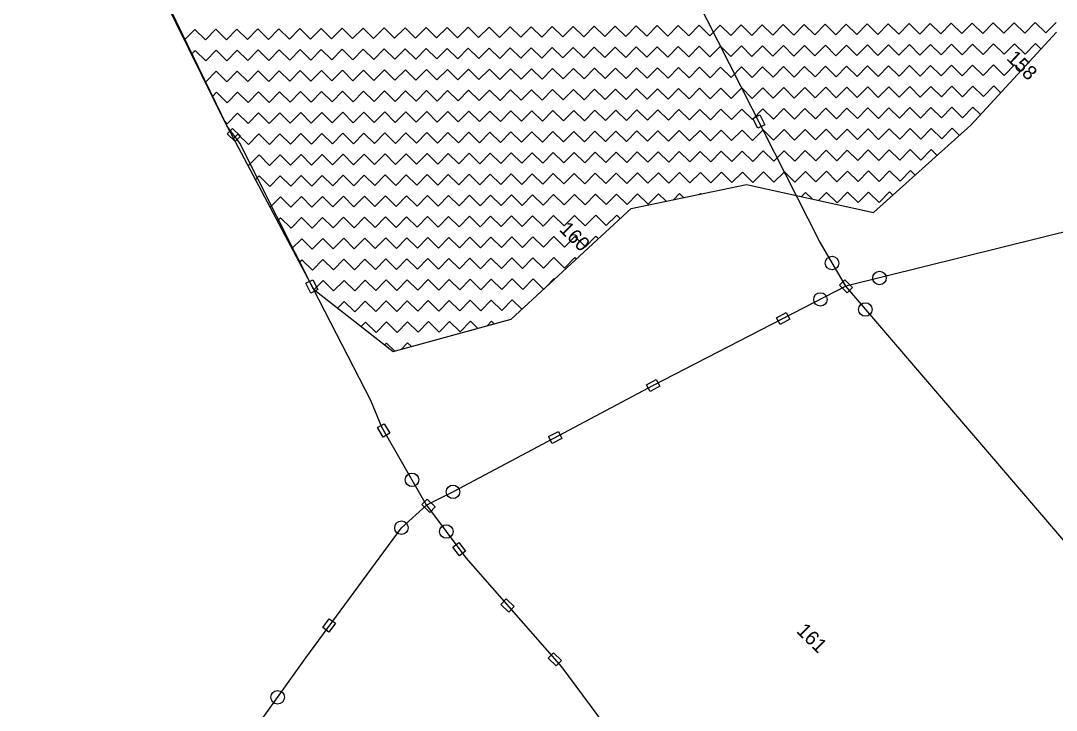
# Model space of a CAD drawing. Header units: metres. Extents: x 342804 to 346854, y 1762918 to 1765966.
# Drawn here: x 343156 to 343808, y 1763719 to 1764153 of the extents above; entities that cross this region are included whole.
import ezdxf

# ---------------------------------------------------------------- set-up
doc = ezdxf.new("R2010")
doc.units = ezdxf.units.M
doc.header["$MEASUREMENT"] = 0
for name, color, linetype in [('POLY_HATCH', 12, 'Continuous'), ('POLY_PARCEL', 6, 'Continuous'), ('TEXT_PARCEL', 7, 'Continuous'), ('V_BOUND_LINE', 7, 'Continuous')]:
    doc.layers.add(name, color=color, linetype=linetype)
doc.styles.add('TEXT_MAP', font='')
doc.styles.get('TEXT_MAP').set_extended_font_data('Kruti Dev 050')

msp = doc.modelspace()

# ---------------------------------------------------------------- linework, layer by layer
for points in [[(343621.15, 1764093.64), (343624.33, 1764087.47), (343620.06, 1764085.27), (343616.88, 1764091.45)], [(343289.15, 1764085.13), (343294.1, 1764080.26), (343290.73, 1764076.84), (343285.78, 1764081.71)], [(343339.62, 1763989.81), (343342.78, 1763983.63), (343338.51, 1763981.44), (343335.34, 1763987.62)], [(343674.69, 1763989.87), (343679.64, 1763985), (343676.27, 1763981.58), (343671.32, 1763986.45)], [(343631.68, 1763965.77), (343637.75, 1763969.15), (343640.09, 1763964.95), (343634.02, 1763961.57)], [(343549.78, 1763923.7), (343555.88, 1763927.01), (343558.18, 1763922.79), (343552.08, 1763919.48)], [(343384.66, 1763899.14), (343388.12, 1763893.12), (343383.95, 1763890.73), (343380.49, 1763896.75)], [(343488.18, 1763891.04), (343494.36, 1763894.21), (343496.55, 1763889.94), (343490.37, 1763886.77)], [(343411.83, 1763851.65), (343416.78, 1763846.78), (343413.42, 1763843.35), (343408.47, 1763848.22)], [(343431.61, 1763824.34), (343435.93, 1763818.91), (343432.18, 1763815.92), (343427.85, 1763821.35)], [(343461.57, 1763788.85), (343466.52, 1763783.98), (343463.15, 1763780.55), (343458.2, 1763785.42)], [(343353.91, 1763773.51), (343349.8, 1763767.91), (343345.93, 1763770.75), (343350.04, 1763776.35)], [(343491.3, 1763754.95), (343496.25, 1763750.08), (343492.88, 1763746.65), (343487.93, 1763751.52)]]:
    msp.add_lwpolyline(points, close=True)
for centre in [(343666.68, 1764000.35), (343696.56, 1763990.95), (343659.38, 1763977.44), (343687.71, 1763971.09), (343402.17, 1763863.84), (343428, 1763856.27), (343395.51, 1763833.66), (343423.81, 1763831.26), (343317.54, 1763726.89)]:
    msp.add_circle(centre, 4.25)
at = {"layer": 'POLY_HATCH'}
for p, q in [((343155.76, 1764354.56), (343285.51, 1764086.8)), ((343754.13, 1764087.17), (343808.11, 1764145.71)), ((343285.51, 1764086.8), (343340.16, 1763983.91)), ((343692.85, 1764032.21), (343754.13, 1764087.17)), ((343540.24, 1764034.7), (343612.77, 1764049.78)), ((343612.77, 1764049.78), (343692.85, 1764032.21)), ((343464.56, 1763965.1), (343540.24, 1764034.7)), ((343340.16, 1763983.91), (343390.26, 1763944.56)), ((343390.26, 1763944.56), (343464.56, 1763965.1))]:
    msp.add_line(p, q, dxfattribs=at)
at = {"layer": 'POLY_HATCH', "linetype": 'Continuous'}
for p, q in [((343669.06, 1764144.17), (343675.62, 1764150.84)), ((343675.62, 1764150.84), (343682.29, 1764144.28)), ((343682.29, 1764144.28), (343688.85, 1764150.94)), ((343688.85, 1764150.94), (343695.52, 1764144.38)), ((343695.52, 1764144.38), (343702.08, 1764151.05)), ((343702.08, 1764151.05), (343708.75, 1764144.49)), ((343708.75, 1764144.49), (343715.31, 1764151.16)), ((343715.31, 1764151.16), (343721.98, 1764144.6)), ((343721.98, 1764144.6), (343728.54, 1764151.27)), ((343728.54, 1764151.27), (343735.21, 1764144.71)), ((343735.21, 1764144.71), (343741.77, 1764151.38)), ((343741.77, 1764151.38), (343748.44, 1764144.82)), ((343748.44, 1764144.82), (343755, 1764151.49)), ((343755, 1764151.49), (343761.67, 1764144.93)), ((343761.67, 1764144.93), (343768.23, 1764151.6)), ((343768.23, 1764151.6), (343774.9, 1764145.04)), ((343774.9, 1764145.04), (343781.46, 1764151.7)), ((343781.46, 1764151.7), (343788.13, 1764145.14)), ((343788.13, 1764145.14), (343794.69, 1764151.81)), ((343794.69, 1764151.81), (343801.36, 1764145.25)), ((343801.36, 1764145.25), (343807.92, 1764151.92)), ((343259.21, 1764141.09), (343265.49, 1764147.47)), ((343265.49, 1764147.47), (343272.16, 1764140.91)), ((343272.16, 1764140.91), (343278.72, 1764147.58)), ((343278.72, 1764147.58), (343285.39, 1764141.02)), ((343285.39, 1764141.02), (343291.95, 1764147.69)), ((343291.95, 1764147.69), (343298.62, 1764141.13)), ((343298.62, 1764141.13), (343305.18, 1764147.8)), ((343305.18, 1764147.8), (343311.85, 1764141.24)), ((343311.85, 1764141.24), (343318.41, 1764147.91)), ((343318.41, 1764147.91), (343325.08, 1764141.34)), ((343325.08, 1764141.34), (343331.64, 1764148.01)), ((343331.64, 1764148.01), (343338.31, 1764141.45)), ((343338.31, 1764141.45), (343344.87, 1764148.12)), ((343344.87, 1764148.12), (343351.54, 1764141.56)), ((343351.54, 1764141.56), (343358.1, 1764148.23)), ((343358.1, 1764148.23), (343364.77, 1764141.67)), ((343364.77, 1764141.67), (343371.33, 1764148.34)), ((343371.33, 1764148.34), (343378, 1764141.78)), ((343378, 1764141.78), (343384.56, 1764148.45)), ((343384.56, 1764148.45), (343391.23, 1764141.89)), ((343391.23, 1764141.89), (343397.79, 1764148.56)), ((343397.79, 1764148.56), (343404.46, 1764142)), ((343404.46, 1764142), (343411.02, 1764148.67)), ((343411.02, 1764148.67), (343417.69, 1764142.1)), ((343417.69, 1764142.1), (343424.25, 1764148.77)), ((343424.25, 1764148.77), (343430.92, 1764142.21)), ((343430.92, 1764142.21), (343437.48, 1764148.88)), ((343437.48, 1764148.88), (343444.15, 1764142.32)), ((343444.15, 1764142.32), (343450.71, 1764148.99)), ((343450.71, 1764148.99), (343457.38, 1764142.43)), ((343457.38, 1764142.43), (343463.94, 1764149.1)), ((343463.94, 1764149.1), (343470.61, 1764142.54)), ((343470.61, 1764142.54), (343477.17, 1764149.21)), ((343477.17, 1764149.21), (343483.84, 1764142.65)), ((343483.84, 1764142.65), (343490.4, 1764149.32)), ((343490.4, 1764149.32), (343497.07, 1764142.76)), ((343497.07, 1764142.76), (343503.63, 1764149.43)), ((343503.63, 1764149.43), (343510.3, 1764142.86)), ((343510.3, 1764142.86), (343516.86, 1764149.53)), ((343516.86, 1764149.53), (343523.53, 1764142.97)), ((343523.53, 1764142.97), (343530.09, 1764149.64)), ((343530.09, 1764149.64), (343536.76, 1764143.08)), ((343536.76, 1764143.08), (343543.32, 1764149.75)), ((343543.32, 1764149.75), (343549.99, 1764143.19)), ((343549.99, 1764143.19), (343556.55, 1764149.86)), ((343556.55, 1764149.86), (343563.22, 1764143.3)), ((343563.22, 1764143.3), (343569.78, 1764149.97)), ((343569.78, 1764149.97), (343576.45, 1764143.41)), ((343576.45, 1764143.41), (343583.01, 1764150.08)), ((343583.01, 1764150.08), (343589.68, 1764143.52)), ((343589.68, 1764143.52), (343596.24, 1764150.18)), ((343596.24, 1764150.18), (343602.91, 1764143.62)), ((343602.91, 1764143.62), (343609.47, 1764150.29)), ((343609.47, 1764150.29), (343616.14, 1764143.73)), ((343616.14, 1764143.73), (343622.7, 1764150.4)), ((343622.7, 1764150.4), (343629.37, 1764143.84)), ((343629.37, 1764143.84), (343635.93, 1764150.51)), ((343635.93, 1764150.51), (343642.6, 1764143.95)), ((343642.6, 1764143.95), (343649.16, 1764150.62)), ((343649.16, 1764150.62), (343655.83, 1764144.06)), ((343655.83, 1764144.06), (343662.39, 1764150.73)), ((343662.39, 1764150.73), (343669.06, 1764144.17)), ((343695.63, 1764131.15), (343702.19, 1764137.82)), ((343702.19, 1764137.82), (343708.86, 1764131.26)), ((343708.86, 1764131.26), (343715.42, 1764137.93)), ((343715.42, 1764137.93), (343722.09, 1764131.37)), ((343722.09, 1764131.37), (343728.65, 1764138.04)), ((343728.65, 1764138.04), (343735.32, 1764131.48)), ((343735.32, 1764131.48), (343741.88, 1764138.15)), ((343741.88, 1764138.15), (343748.55, 1764131.59)), ((343748.55, 1764131.59), (343755.11, 1764138.26)), ((343755.11, 1764138.26), (343761.78, 1764131.7)), ((343761.78, 1764131.7), (343768.34, 1764138.37)), ((343768.34, 1764138.37), (343775.01, 1764131.81)), ((343775.01, 1764131.81), (343781.57, 1764138.47)), ((343781.57, 1764138.47), (343788.24, 1764131.91)), ((343788.24, 1764131.91), (343794.8, 1764138.58)), ((343794.8, 1764138.58), (343798.33, 1764135.11)), ((343263.54, 1764132.15), (343265.6, 1764134.24)), ((343265.6, 1764134.24), (343272.26, 1764127.68)), ((343272.26, 1764127.68), (343278.83, 1764134.35)), ((343278.83, 1764134.35), (343285.49, 1764127.79)), ((343285.49, 1764127.79), (343292.06, 1764134.46)), ((343292.06, 1764134.46), (343298.72, 1764127.9)), ((343298.72, 1764127.9), (343305.29, 1764134.57)), ((343305.29, 1764134.57), (343311.95, 1764128.01)), ((343311.95, 1764128.01), (343318.52, 1764134.68)), ((343318.52, 1764134.68), (343325.19, 1764128.11)), ((343325.19, 1764128.11), (343331.75, 1764134.78)), ((343331.75, 1764134.78), (343338.42, 1764128.22)), ((343338.42, 1764128.22), (343344.98, 1764134.89)), ((343344.98, 1764134.89), (343351.65, 1764128.33)), ((343351.65, 1764128.33), (343358.21, 1764135)), ((343358.21, 1764135), (343364.88, 1764128.44)), ((343364.88, 1764128.44), (343371.44, 1764135.11)), ((343371.44, 1764135.11), (343378.11, 1764128.55)), ((343378.11, 1764128.55), (343384.67, 1764135.22)), ((343384.67, 1764135.22), (343391.34, 1764128.66)), ((343391.34, 1764128.66), (343397.9, 1764135.33)), ((343397.9, 1764135.33), (343404.57, 1764128.77)), ((343404.57, 1764128.77), (343411.13, 1764135.44)), ((343411.13, 1764135.44), (343417.8, 1764128.87)), ((343417.8, 1764128.87), (343424.36, 1764135.54)), ((343424.36, 1764135.54), (343431.03, 1764128.98)), ((343431.03, 1764128.98), (343437.59, 1764135.65)), ((343437.59, 1764135.65), (343444.26, 1764129.09)), ((343444.26, 1764129.09), (343450.82, 1764135.76)), ((343450.82, 1764135.76), (343457.49, 1764129.2)), ((343457.49, 1764129.2), (343464.05, 1764135.87)), ((343464.05, 1764135.87), (343470.72, 1764129.31)), ((343470.72, 1764129.31), (343477.28, 1764135.98)), ((343477.28, 1764135.98), (343483.95, 1764129.42)), ((343483.95, 1764129.42), (343490.51, 1764136.09)), ((343490.51, 1764136.09), (343497.18, 1764129.53)), ((343497.18, 1764129.53), (343503.74, 1764136.2)), ((343503.74, 1764136.2), (343510.41, 1764129.63)), ((343510.41, 1764129.63), (343516.97, 1764136.3)), ((343516.97, 1764136.3), (343523.64, 1764129.74)), ((343523.64, 1764129.74), (343530.2, 1764136.41)), ((343530.2, 1764136.41), (343536.87, 1764129.85)), ((343536.87, 1764129.85), (343543.43, 1764136.52)), ((343543.43, 1764136.52), (343550.1, 1764129.96)), ((343550.1, 1764129.96), (343556.66, 1764136.63)), ((343556.66, 1764136.63), (343563.33, 1764130.07)), ((343563.33, 1764130.07), (343569.89, 1764136.74)), ((343569.89, 1764136.74), (343576.56, 1764130.18)), ((343576.56, 1764130.18), (343583.12, 1764136.85)), ((343583.12, 1764136.85), (343589.79, 1764130.29)), ((343589.79, 1764130.29), (343596.35, 1764136.95)), ((343596.35, 1764136.95), (343603.02, 1764130.39)), ((343603.02, 1764130.39), (343609.58, 1764137.06)), ((343609.58, 1764137.06), (343616.25, 1764130.5)), ((343616.25, 1764130.5), (343622.81, 1764137.17)), ((343622.81, 1764137.17), (343629.48, 1764130.61)), ((343629.48, 1764130.61), (343636.04, 1764137.28)), ((343636.04, 1764137.28), (343642.71, 1764130.72)), ((343642.71, 1764130.72), (343649.27, 1764137.39)), ((343649.27, 1764137.39), (343655.94, 1764130.83)), ((343655.94, 1764130.83), (343662.5, 1764137.5)), ((343662.5, 1764137.5), (343669.17, 1764130.94)), ((343669.17, 1764130.94), (343675.73, 1764137.61)), ((343675.73, 1764137.61), (343682.4, 1764131.05)), ((343682.4, 1764131.05), (343688.96, 1764137.71)), ((343688.96, 1764137.71), (343695.63, 1764131.15)), ((343708.97, 1764118.03), (343715.53, 1764124.7)), ((343715.53, 1764124.7), (343722.2, 1764118.14)), ((343722.2, 1764118.14), (343728.76, 1764124.81)), ((343728.76, 1764124.81), (343735.43, 1764118.25)), ((343735.43, 1764118.25), (343741.99, 1764124.92)), ((343741.99, 1764124.92), (343748.66, 1764118.36)), ((343748.66, 1764118.36), (343755.22, 1764125.03)), ((343755.22, 1764125.03), (343761.89, 1764118.47)), ((343761.89, 1764118.47), (343768.45, 1764125.14)), ((343768.45, 1764125.14), (343775.12, 1764118.57)), ((343775.12, 1764118.57), (343781.68, 1764125.24)), ((343781.68, 1764125.24), (343785.64, 1764121.34)), ((343272.37, 1764114.45), (343278.93, 1764121.12)), ((343278.93, 1764121.12), (343285.6, 1764114.56)), ((343285.6, 1764114.56), (343292.16, 1764121.23)), ((343292.16, 1764121.23), (343298.83, 1764114.67)), ((343298.83, 1764114.67), (343305.39, 1764121.34)), ((343305.39, 1764121.34), (343312.06, 1764114.78)), ((343312.06, 1764114.78), (343318.62, 1764121.45)), ((343318.62, 1764121.45), (343325.29, 1764114.88)), ((343325.29, 1764114.88), (343331.85, 1764121.55)), ((343331.85, 1764121.55), (343338.52, 1764114.99)), ((343338.52, 1764114.99), (343345.08, 1764121.66)), ((343345.08, 1764121.66), (343351.75, 1764115.1)), ((343351.75, 1764115.1), (343358.31, 1764121.77)), ((343358.31, 1764121.77), (343364.98, 1764115.21)), ((343364.98, 1764115.21), (343371.54, 1764121.88)), ((343371.54, 1764121.88), (343378.21, 1764115.32)), ((343378.21, 1764115.32), (343384.77, 1764121.99)), ((343384.77, 1764121.99), (343391.44, 1764115.43)), ((343391.44, 1764115.43), (343398, 1764122.1)), ((343398, 1764122.1), (343404.67, 1764115.54)), ((343404.67, 1764115.54), (343411.23, 1764122.21)), ((343411.23, 1764122.21), (343417.9, 1764115.64)), ((343417.9, 1764115.64), (343424.46, 1764122.31)), ((343424.46, 1764122.31), (343431.13, 1764115.75)), ((343431.13, 1764115.75), (343437.69, 1764122.42)), ((343437.69, 1764122.42), (343444.36, 1764115.86)), ((343444.36, 1764115.86), (343450.92, 1764122.53)), ((343450.92, 1764122.53), (343457.59, 1764115.97)), ((343457.59, 1764115.97), (343464.16, 1764122.64)), ((343464.16, 1764122.64), (343470.82, 1764116.08)), ((343470.82, 1764116.08), (343477.39, 1764122.75)), ((343477.39, 1764122.75), (343484.05, 1764116.19)), ((343484.05, 1764116.19), (343490.62, 1764122.86)), ((343490.62, 1764122.86), (343497.28, 1764116.3)), ((343497.28, 1764116.3), (343503.85, 1764122.97)), ((343503.85, 1764122.97), (343510.51, 1764116.4)), ((343510.51, 1764116.4), (343517.08, 1764123.07)), ((343517.08, 1764123.07), (343523.74, 1764116.51)), ((343523.74, 1764116.51), (343530.31, 1764123.18)), ((343530.31, 1764123.18), (343536.97, 1764116.62)), ((343536.97, 1764116.62), (343543.54, 1764123.29)), ((343543.54, 1764123.29), (343550.2, 1764116.73)), ((343550.2, 1764116.73), (343556.77, 1764123.4)), ((343556.77, 1764123.4), (343563.43, 1764116.84)), ((343563.43, 1764116.84), (343570, 1764123.51)), ((343570, 1764123.51), (343576.66, 1764116.95)), ((343576.66, 1764116.95), (343583.23, 1764123.62)), ((343583.23, 1764123.62), (343589.89, 1764117.06)), ((343589.89, 1764117.06), (343596.46, 1764123.72)), ((343596.46, 1764123.72), (343603.13, 1764117.16)), ((343603.13, 1764117.16), (343609.69, 1764123.83)), ((343609.69, 1764123.83), (343616.36, 1764117.27)), ((343616.36, 1764117.27), (343622.92, 1764123.94)), ((343622.92, 1764123.94), (343629.59, 1764117.38)), ((343629.59, 1764117.38), (343636.15, 1764124.05)), ((343636.15, 1764124.05), (343642.82, 1764117.49)), ((343642.82, 1764117.49), (343649.38, 1764124.16)), ((343649.38, 1764124.16), (343656.05, 1764117.6)), ((343656.05, 1764117.6), (343662.61, 1764124.27)), ((343662.61, 1764124.27), (343669.28, 1764117.71)), ((343669.28, 1764117.71), (343675.84, 1764124.38)), ((343675.84, 1764124.38), (343682.51, 1764117.82)), ((343682.51, 1764117.82), (343689.07, 1764124.48)), ((343689.07, 1764124.48), (343695.74, 1764117.92)), ((343695.74, 1764117.92), (343702.3, 1764124.59)), ((343702.3, 1764124.59), (343708.97, 1764118.03)), ((343271.87, 1764114.94), (343272.37, 1764114.45)), ((343735.53, 1764105.02), (343742.1, 1764111.69)), ((343742.1, 1764111.69), (343748.76, 1764105.13)), ((343748.76, 1764105.13), (343755.33, 1764111.8)), ((343755.33, 1764111.8), (343761.99, 1764105.24)), ((343761.99, 1764105.24), (343768.56, 1764111.91)), ((343768.56, 1764111.91), (343772.95, 1764107.58)), ((343276.53, 1764105.34), (343279.04, 1764107.89)), ((343279.04, 1764107.89), (343285.71, 1764101.33)), ((343285.71, 1764101.33), (343292.27, 1764108)), ((343292.27, 1764108), (343298.94, 1764101.44)), ((343298.94, 1764101.44), (343305.5, 1764108.11)), ((343305.5, 1764108.11), (343312.17, 1764101.55)), ((343312.17, 1764101.55), (343318.73, 1764108.22)), ((343318.73, 1764108.22), (343325.4, 1764101.65)), ((343325.4, 1764101.65), (343331.96, 1764108.32)), ((343331.96, 1764108.32), (343338.63, 1764101.76)), ((343338.63, 1764101.76), (343345.19, 1764108.43)), ((343345.19, 1764108.43), (343351.86, 1764101.87)), ((343351.86, 1764101.87), (343358.42, 1764108.54)), ((343358.42, 1764108.54), (343365.09, 1764101.98)), ((343365.09, 1764101.98), (343371.65, 1764108.65)), ((343371.65, 1764108.65), (343378.32, 1764102.09)), ((343378.32, 1764102.09), (343384.88, 1764108.76)), ((343384.88, 1764108.76), (343391.55, 1764102.2)), ((343391.55, 1764102.2), (343398.11, 1764108.87)), ((343398.11, 1764108.87), (343404.78, 1764102.31)), ((343404.78, 1764102.31), (343411.34, 1764108.98)), ((343411.34, 1764108.98), (343418.01, 1764102.41)), ((343418.01, 1764102.41), (343424.57, 1764109.08)), ((343424.57, 1764109.08), (343431.24, 1764102.52)), ((343431.24, 1764102.52), (343437.8, 1764109.19)), ((343437.8, 1764109.19), (343444.47, 1764102.63)), ((343444.47, 1764102.63), (343451.03, 1764109.3)), ((343451.03, 1764109.3), (343457.7, 1764102.74)), ((343457.7, 1764102.74), (343464.26, 1764109.41)), ((343464.26, 1764109.41), (343470.93, 1764102.85)), ((343470.93, 1764102.85), (343477.49, 1764109.52)), ((343477.49, 1764109.52), (343484.16, 1764102.96)), ((343484.16, 1764102.96), (343490.72, 1764109.63)), ((343490.72, 1764109.63), (343497.39, 1764103.07)), ((343497.39, 1764103.07), (343503.95, 1764109.73)), ((343503.95, 1764109.73), (343510.62, 1764103.17)), ((343510.62, 1764103.17), (343517.18, 1764109.84)), ((343517.18, 1764109.84), (343523.85, 1764103.28)), ((343523.85, 1764103.28), (343530.41, 1764109.95)), ((343530.41, 1764109.95), (343537.08, 1764103.39)), ((343537.08, 1764103.39), (343543.64, 1764110.06)), ((343543.64, 1764110.06), (343550.31, 1764103.5)), ((343550.31, 1764103.5), (343556.87, 1764110.17)), ((343556.87, 1764110.17), (343563.54, 1764103.61)), ((343563.54, 1764103.61), (343570.1, 1764110.28)), ((343570.1, 1764110.28), (343576.77, 1764103.72)), ((343576.77, 1764103.72), (343583.33, 1764110.39)), ((343583.33, 1764110.39), (343590, 1764103.83)), ((343590, 1764103.83), (343596.56, 1764110.49)), ((343596.56, 1764110.49), (343603.23, 1764103.93)), ((343603.23, 1764103.93), (343609.79, 1764110.6)), ((343609.79, 1764110.6), (343616.46, 1764104.04)), ((343616.46, 1764104.04), (343623.02, 1764110.71)), ((343623.02, 1764110.71), (343629.69, 1764104.15)), ((343629.69, 1764104.15), (343636.25, 1764110.82)), ((343636.25, 1764110.82), (343642.92, 1764104.26)), ((343642.92, 1764104.26), (343649.48, 1764110.93)), ((343649.48, 1764110.93), (343656.15, 1764104.37)), ((343656.15, 1764104.37), (343662.71, 1764111.04)), ((343662.71, 1764111.04), (343669.38, 1764104.48)), ((343669.38, 1764104.48), (343675.94, 1764111.15)), ((343675.94, 1764111.15), (343682.61, 1764104.59)), ((343682.61, 1764104.59), (343689.17, 1764111.25)), ((343689.17, 1764111.25), (343695.84, 1764104.69)), ((343695.84, 1764104.69), (343702.4, 1764111.36)), ((343702.4, 1764111.36), (343709.07, 1764104.8)), ((343709.07, 1764104.8), (343715.63, 1764111.47)), ((343715.63, 1764111.47), (343722.3, 1764104.91)), ((343722.3, 1764104.91), (343728.86, 1764111.58)), ((343728.86, 1764111.58), (343735.53, 1764105.02)), ((343285.82, 1764088.1), (343292.38, 1764094.77)), ((343292.38, 1764094.77), (343299.05, 1764088.21)), ((343299.05, 1764088.21), (343305.61, 1764094.88)), ((343305.61, 1764094.88), (343312.28, 1764088.32)), ((343312.28, 1764088.32), (343318.84, 1764094.99)), ((343318.84, 1764094.99), (343325.51, 1764088.42)), ((343325.51, 1764088.42), (343332.07, 1764095.09)), ((343332.07, 1764095.09), (343338.74, 1764088.53)), ((343338.74, 1764088.53), (343345.3, 1764095.2)), ((343345.3, 1764095.2), (343351.97, 1764088.64)), ((343351.97, 1764088.64), (343358.53, 1764095.31)), ((343358.53, 1764095.31), (343365.2, 1764088.75)), ((343365.2, 1764088.75), (343371.76, 1764095.42)), ((343371.76, 1764095.42), (343378.43, 1764088.86)), ((343378.43, 1764088.86), (343384.99, 1764095.53)), ((343384.99, 1764095.53), (343391.66, 1764088.97)), ((343391.66, 1764088.97), (343398.22, 1764095.64)), ((343398.22, 1764095.64), (343404.89, 1764089.08)), ((343404.89, 1764089.08), (343411.45, 1764095.75)), ((343411.45, 1764095.75), (343418.12, 1764089.18)), ((343418.12, 1764089.18), (343424.68, 1764095.85)), ((343424.68, 1764095.85), (343431.35, 1764089.29)), ((343431.35, 1764089.29), (343437.91, 1764095.96)), ((343437.91, 1764095.96), (343444.58, 1764089.4)), ((343444.58, 1764089.4), (343451.14, 1764096.07)), ((343451.14, 1764096.07), (343457.81, 1764089.51)), ((343457.81, 1764089.51), (343464.37, 1764096.18)), ((343464.37, 1764096.18), (343471.04, 1764089.62)), ((343471.04, 1764089.62), (343477.6, 1764096.29)), ((343477.6, 1764096.29), (343484.27, 1764089.73)), ((343484.27, 1764089.73), (343490.83, 1764096.4)), ((343490.83, 1764096.4), (343497.5, 1764089.84)), ((343497.5, 1764089.84), (343504.06, 1764096.5)), ((343504.06, 1764096.5), (343510.73, 1764089.94)), ((343510.73, 1764089.94), (343517.29, 1764096.61)), ((343517.29, 1764096.61), (343523.96, 1764090.05)), ((343523.96, 1764090.05), (343530.52, 1764096.72)), ((343530.52, 1764096.72), (343537.19, 1764090.16)), ((343537.19, 1764090.16), (343543.75, 1764096.83)), ((343543.75, 1764096.83), (343550.42, 1764090.27)), ((343550.42, 1764090.27), (343556.98, 1764096.94)), ((343556.98, 1764096.94), (343563.65, 1764090.38)), ((343563.65, 1764090.38), (343570.21, 1764097.05)), ((343570.21, 1764097.05), (343576.88, 1764090.49)), ((343576.88, 1764090.49), (343583.44, 1764097.16)), ((343583.44, 1764097.16), (343590.11, 1764090.6)), ((343590.11, 1764090.6), (343596.67, 1764097.26)), ((343596.67, 1764097.26), (343603.34, 1764090.7)), ((343603.34, 1764090.7), (343609.9, 1764097.37)), ((343609.9, 1764097.37), (343616.57, 1764090.81)), ((343616.57, 1764090.81), (343623.13, 1764097.48)), ((343623.13, 1764097.48), (343629.8, 1764090.92)), ((343629.8, 1764090.92), (343636.36, 1764097.59)), ((343636.36, 1764097.59), (343643.03, 1764091.03)), ((343643.03, 1764091.03), (343649.59, 1764097.7)), ((343649.59, 1764097.7), (343656.26, 1764091.14)), ((343656.26, 1764091.14), (343662.82, 1764097.81)), ((343662.82, 1764097.81), (343669.49, 1764091.25)), ((343669.49, 1764091.25), (343676.05, 1764097.92)), ((343676.05, 1764097.92), (343682.72, 1764091.36)), ((343682.72, 1764091.36), (343689.28, 1764098.02)), ((343689.28, 1764098.02), (343695.95, 1764091.46)), ((343695.95, 1764091.46), (343702.51, 1764098.13)), ((343702.51, 1764098.13), (343709.18, 1764091.57)), ((343709.18, 1764091.57), (343715.74, 1764098.24)), ((343715.74, 1764098.24), (343722.41, 1764091.68)), ((343722.41, 1764091.68), (343728.97, 1764098.35)), ((343728.97, 1764098.35), (343735.64, 1764091.79)), ((343735.64, 1764091.79), (343742.2, 1764098.46)), ((343742.2, 1764098.46), (343748.87, 1764091.9)), ((343748.87, 1764091.9), (343755.43, 1764098.57)), ((343755.43, 1764098.57), (343760.26, 1764093.82)), ((343284.03, 1764089.86), (343285.82, 1764088.1)), ((343289.77, 1764078.78), (343292.49, 1764081.54)), ((343292.49, 1764081.54), (343299.16, 1764074.98)), ((343299.16, 1764074.98), (343305.72, 1764081.65)), ((343305.72, 1764081.65), (343312.39, 1764075.09)), ((343312.39, 1764075.09), (343318.95, 1764081.76)), ((343318.95, 1764081.76), (343325.62, 1764075.19)), ((343325.62, 1764075.19), (343332.18, 1764081.86)), ((343332.18, 1764081.86), (343338.85, 1764075.3)), ((343338.85, 1764075.3), (343345.41, 1764081.97)), ((343345.41, 1764081.97), (343352.08, 1764075.41)), ((343352.08, 1764075.41), (343358.64, 1764082.08)), ((343358.64, 1764082.08), (343365.31, 1764075.52)), ((343365.31, 1764075.52), (343371.87, 1764082.19)), ((343371.87, 1764082.19), (343378.54, 1764075.63)), ((343378.54, 1764075.63), (343385.1, 1764082.3)), ((343385.1, 1764082.3), (343391.77, 1764075.74)), ((343391.77, 1764075.74), (343398.33, 1764082.41)), ((343398.33, 1764082.41), (343405, 1764075.85)), ((343405, 1764075.85), (343411.56, 1764082.52)), ((343411.56, 1764082.52), (343418.23, 1764075.95)), ((343418.23, 1764075.95), (343424.79, 1764082.62)), ((343424.79, 1764082.62), (343431.46, 1764076.06)), ((343431.46, 1764076.06), (343438.02, 1764082.73)), ((343438.02, 1764082.73), (343444.69, 1764076.17)), ((343444.69, 1764076.17), (343451.25, 1764082.84)), ((343451.25, 1764082.84), (343457.92, 1764076.28)), ((343457.92, 1764076.28), (343464.48, 1764082.95)), ((343464.48, 1764082.95), (343471.15, 1764076.39)), ((343471.15, 1764076.39), (343477.71, 1764083.06)), ((343477.71, 1764083.06), (343484.38, 1764076.5)), ((343484.38, 1764076.5), (343490.94, 1764083.17)), ((343490.94, 1764083.17), (343497.61, 1764076.61)), ((343497.61, 1764076.61), (343504.17, 1764083.27)), ((343504.17, 1764083.27), (343510.84, 1764076.71)), ((343510.84, 1764076.71), (343517.4, 1764083.38)), ((343517.4, 1764083.38), (343524.07, 1764076.82)), ((343524.07, 1764076.82), (343530.63, 1764083.49)), ((343530.63, 1764083.49), (343537.3, 1764076.93)), ((343537.3, 1764076.93), (343543.86, 1764083.6)), ((343543.86, 1764083.6), (343550.53, 1764077.04)), ((343550.53, 1764077.04), (343557.09, 1764083.71)), ((343557.09, 1764083.71), (343563.76, 1764077.15)), ((343563.76, 1764077.15), (343570.32, 1764083.82)), ((343570.32, 1764083.82), (343576.99, 1764077.26)), ((343576.99, 1764077.26), (343583.55, 1764083.93)), ((343583.55, 1764083.93), (343590.22, 1764077.37)), ((343590.22, 1764077.37), (343596.78, 1764084.03)), ((343596.78, 1764084.03), (343603.45, 1764077.47)), ((343603.45, 1764077.47), (343610.01, 1764084.14)), ((343610.01, 1764084.14), (343616.68, 1764077.58)), ((343616.68, 1764077.58), (343623.24, 1764084.25)), ((343623.24, 1764084.25), (343629.91, 1764077.69)), ((343629.91, 1764077.69), (343636.47, 1764084.36)), ((343636.47, 1764084.36), (343643.14, 1764077.8)), ((343643.14, 1764077.8), (343649.7, 1764084.47)), ((343649.7, 1764084.47), (343656.37, 1764077.91)), ((343656.37, 1764077.91), (343662.93, 1764084.58)), ((343662.93, 1764084.58), (343669.6, 1764078.02)), ((343669.6, 1764078.02), (343676.16, 1764084.69)), ((343676.16, 1764084.69), (343682.83, 1764078.13)), ((343682.83, 1764078.13), (343689.39, 1764084.79)), ((343689.39, 1764084.79), (343696.06, 1764078.23)), ((343696.06, 1764078.23), (343702.62, 1764084.9)), ((343702.62, 1764084.9), (343709.29, 1764078.34)), ((343709.29, 1764078.34), (343715.85, 1764085.01)), ((343715.85, 1764085.01), (343722.52, 1764078.45)), ((343722.52, 1764078.45), (343729.08, 1764085.12)), ((343729.08, 1764085.12), (343735.75, 1764078.56)), ((343735.75, 1764078.56), (343742.31, 1764085.23)), ((343742.31, 1764085.23), (343746.91, 1764080.7)), ((343299.27, 1764061.75), (343305.83, 1764068.42)), ((343305.83, 1764068.42), (343312.5, 1764061.86)), ((343312.5, 1764061.86), (343319.06, 1764068.53)), ((343319.06, 1764068.53), (343325.73, 1764061.96)), ((343325.73, 1764061.96), (343332.29, 1764068.63)), ((343332.29, 1764068.63), (343338.96, 1764062.07)), ((343338.96, 1764062.07), (343345.52, 1764068.74)), ((343345.52, 1764068.74), (343352.19, 1764062.18)), ((343352.19, 1764062.18), (343358.75, 1764068.85)), ((343358.75, 1764068.85), (343365.42, 1764062.29)), ((343365.42, 1764062.29), (343371.98, 1764068.96)), ((343371.98, 1764068.96), (343378.65, 1764062.4)), ((343378.65, 1764062.4), (343385.21, 1764069.07)), ((343385.21, 1764069.07), (343391.88, 1764062.51)), ((343391.88, 1764062.51), (343398.44, 1764069.18)), ((343398.44, 1764069.18), (343405.11, 1764062.62)), ((343405.11, 1764062.62), (343411.67, 1764069.28)), ((343411.67, 1764069.28), (343418.34, 1764062.72)), ((343418.34, 1764062.72), (343424.9, 1764069.39)), ((343424.9, 1764069.39), (343431.57, 1764062.83)), ((343431.57, 1764062.83), (343438.13, 1764069.5)), ((343438.13, 1764069.5), (343444.8, 1764062.94)), ((343444.8, 1764062.94), (343451.36, 1764069.61)), ((343451.36, 1764069.61), (343458.03, 1764063.05)), ((343458.03, 1764063.05), (343464.59, 1764069.72)), ((343464.59, 1764069.72), (343471.26, 1764063.16)), ((343471.26, 1764063.16), (343477.82, 1764069.83)), ((343477.82, 1764069.83), (343484.49, 1764063.27)), ((343484.49, 1764063.27), (343491.05, 1764069.94)), ((343491.05, 1764069.94), (343497.72, 1764063.38)), ((343497.72, 1764063.38), (343504.28, 1764070.04)), ((343504.28, 1764070.04), (343510.95, 1764063.48)), ((343510.95, 1764063.48), (343517.51, 1764070.15)), ((343517.51, 1764070.15), (343524.18, 1764063.59)), ((343524.18, 1764063.59), (343530.74, 1764070.26)), ((343530.74, 1764070.26), (343537.41, 1764063.7)), ((343537.41, 1764063.7), (343543.97, 1764070.37)), ((343543.97, 1764070.37), (343550.64, 1764063.81)), ((343550.64, 1764063.81), (343557.2, 1764070.48)), ((343557.2, 1764070.48), (343563.87, 1764063.92)), ((343563.87, 1764063.92), (343570.43, 1764070.59)), ((343570.43, 1764070.59), (343577.1, 1764064.03)), ((343577.1, 1764064.03), (343583.66, 1764070.7)), ((343583.66, 1764070.7), (343590.33, 1764064.14)), ((343590.33, 1764064.14), (343596.89, 1764070.8)), ((343596.89, 1764070.8), (343603.56, 1764064.24)), ((343603.56, 1764064.24), (343610.12, 1764070.91)), ((343610.12, 1764070.91), (343616.79, 1764064.35)), ((343616.79, 1764064.35), (343623.35, 1764071.02)), ((343623.35, 1764071.02), (343630.02, 1764064.46)), ((343630.02, 1764064.46), (343636.58, 1764071.13)), ((343636.58, 1764071.13), (343643.25, 1764064.57)), ((343643.25, 1764064.57), (343649.81, 1764071.24)), ((343649.81, 1764071.24), (343656.48, 1764064.68)), ((343656.48, 1764064.68), (343663.04, 1764071.35)), ((343663.04, 1764071.35), (343669.71, 1764064.79)), ((343669.71, 1764064.79), (343676.27, 1764071.46)), ((343676.27, 1764071.46), (343682.94, 1764064.89)), ((343682.94, 1764064.89), (343689.5, 1764071.56)), ((343689.5, 1764071.56), (343696.17, 1764065)), ((343696.17, 1764065), (343702.73, 1764071.67)), ((343702.73, 1764071.67), (343709.4, 1764065.11)), ((343709.4, 1764065.11), (343715.96, 1764071.78)), ((343715.96, 1764071.78), (343722.63, 1764065.22)), ((343722.63, 1764065.22), (343729.19, 1764071.89)), ((343729.19, 1764071.89), (343732.96, 1764068.18)), ((343298.33, 1764062.67), (343299.27, 1764061.75)), ((343303.58, 1764052.79), (343305.94, 1764055.19)), ((343305.94, 1764055.19), (343312.61, 1764048.63)), ((343312.61, 1764048.63), (343319.17, 1764055.3)), ((343319.17, 1764055.3), (343325.84, 1764048.73)), ((343325.84, 1764048.73), (343332.4, 1764055.4)), ((343332.4, 1764055.4), (343339.07, 1764048.84)), ((343339.07, 1764048.84), (343345.63, 1764055.51)), ((343345.63, 1764055.51), (343352.3, 1764048.95)), ((343352.3, 1764048.95), (343358.86, 1764055.62)), ((343358.86, 1764055.62), (343365.53, 1764049.06)), ((343365.53, 1764049.06), (343372.09, 1764055.73)), ((343372.09, 1764055.73), (343378.76, 1764049.17)), ((343378.76, 1764049.17), (343385.32, 1764055.84)), ((343385.32, 1764055.84), (343391.99, 1764049.28)), ((343391.99, 1764049.28), (343398.55, 1764055.95)), ((343398.55, 1764055.95), (343405.22, 1764049.39)), ((343405.22, 1764049.39), (343411.78, 1764056.05)), ((343411.78, 1764056.05), (343418.45, 1764049.49)), ((343418.45, 1764049.49), (343425.01, 1764056.16)), ((343425.01, 1764056.16), (343431.68, 1764049.6)), ((343431.68, 1764049.6), (343438.24, 1764056.27)), ((343438.24, 1764056.27), (343444.91, 1764049.71)), ((343444.91, 1764049.71), (343451.47, 1764056.38)), ((343451.47, 1764056.38), (343458.14, 1764049.82)), ((343458.14, 1764049.82), (343464.7, 1764056.49)), ((343464.7, 1764056.49), (343471.37, 1764049.93)), ((343471.37, 1764049.93), (343477.93, 1764056.6)), ((343477.93, 1764056.6), (343484.6, 1764050.04)), ((343484.6, 1764050.04), (343491.16, 1764056.71)), ((343491.16, 1764056.71), (343497.83, 1764050.15)), ((343497.83, 1764050.15), (343504.39, 1764056.81)), ((343504.39, 1764056.81), (343511.06, 1764050.25)), ((343511.06, 1764050.25), (343517.62, 1764056.92)), ((343517.62, 1764056.92), (343524.29, 1764050.36)), ((343524.29, 1764050.36), (343530.85, 1764057.03)), ((343530.85, 1764057.03), (343537.52, 1764050.47)), ((343537.52, 1764050.47), (343544.08, 1764057.14)), ((343544.08, 1764057.14), (343550.75, 1764050.58)), ((343550.75, 1764050.58), (343557.31, 1764057.25)), ((343557.31, 1764057.25), (343563.98, 1764050.69)), ((343563.98, 1764050.69), (343570.54, 1764057.36)), ((343570.54, 1764057.36), (343577.21, 1764050.8)), ((343577.21, 1764050.8), (343583.77, 1764057.47)), ((343583.77, 1764057.47), (343590.44, 1764050.91)), ((343590.44, 1764050.91), (343597, 1764057.57)), ((343597, 1764057.57), (343603.67, 1764051.01)), ((343603.67, 1764051.01), (343610.23, 1764057.68)), ((343610.23, 1764057.68), (343616.9, 1764051.12)), ((343616.9, 1764051.12), (343623.46, 1764057.79)), ((343623.46, 1764057.79), (343630.13, 1764051.23)), ((343630.13, 1764051.23), (343636.69, 1764057.9)), ((343636.69, 1764057.9), (343643.36, 1764051.34)), ((343643.36, 1764051.34), (343649.92, 1764058.01)), ((343649.92, 1764058.01), (343656.59, 1764051.45)), ((343656.59, 1764051.45), (343663.15, 1764058.12)), ((343663.15, 1764058.12), (343669.82, 1764051.56)), ((343669.82, 1764051.56), (343676.38, 1764058.23)), ((343676.38, 1764058.23), (343683.05, 1764051.66)), ((343683.05, 1764051.66), (343689.61, 1764058.33)), ((343689.61, 1764058.33), (343696.28, 1764051.77)), ((343696.28, 1764051.77), (343702.84, 1764058.44)), ((343702.84, 1764058.44), (343709.51, 1764051.88)), ((343709.51, 1764051.88), (343716.07, 1764058.55)), ((343716.07, 1764058.55), (343719, 1764055.67)), ((343312.78, 1764035.46), (343319.28, 1764042.07)), ((343319.28, 1764042.07), (343325.94, 1764035.5)), ((343325.94, 1764035.5), (343332.51, 1764042.17)), ((343332.51, 1764042.17), (343339.17, 1764035.61)), ((343339.17, 1764035.61), (343345.74, 1764042.28)), ((343345.74, 1764042.28), (343352.4, 1764035.72)), ((343352.4, 1764035.72), (343358.97, 1764042.39)), ((343358.97, 1764042.39), (343365.63, 1764035.83)), ((343365.63, 1764035.83), (343372.2, 1764042.5)), ((343372.2, 1764042.5), (343378.87, 1764035.94)), ((343378.87, 1764035.94), (343385.43, 1764042.61)), ((343385.43, 1764042.61), (343392.1, 1764036.05)), ((343392.1, 1764036.05), (343398.66, 1764042.72)), ((343398.66, 1764042.72), (343405.33, 1764036.16)), ((343405.33, 1764036.16), (343411.89, 1764042.82)), ((343411.89, 1764042.82), (343418.56, 1764036.26)), ((343418.56, 1764036.26), (343425.12, 1764042.93)), ((343425.12, 1764042.93), (343431.79, 1764036.37)), ((343431.79, 1764036.37), (343438.35, 1764043.04)), ((343438.35, 1764043.04), (343445.02, 1764036.48)), ((343445.02, 1764036.48), (343451.58, 1764043.15)), ((343451.58, 1764043.15), (343458.25, 1764036.59)), ((343458.25, 1764036.59), (343464.81, 1764043.26)), ((343464.81, 1764043.26), (343471.48, 1764036.7)), ((343471.48, 1764036.7), (343478.04, 1764043.37)), ((343478.04, 1764043.37), (343484.71, 1764036.81)), ((343484.71, 1764036.81), (343491.27, 1764043.48)), ((343491.27, 1764043.48), (343497.94, 1764036.92)), ((343497.94, 1764036.92), (343504.5, 1764043.58)), ((343504.5, 1764043.58), (343511.17, 1764037.02)), ((343511.17, 1764037.02), (343517.73, 1764043.69)), ((343517.73, 1764043.69), (343524.4, 1764037.13)), ((343524.4, 1764037.13), (343530.96, 1764043.8)), ((343530.96, 1764043.8), (343537.63, 1764037.24)), ((343537.63, 1764037.24), (343544.19, 1764043.91)), ((343544.19, 1764043.91), (343550.86, 1764037.35)), ((343550.86, 1764037.35), (343557.42, 1764044.02)), ((343557.42, 1764044.02), (343562.24, 1764039.28)), ((343566.81, 1764040.23), (343570.65, 1764044.13)), ((343570.65, 1764044.13), (343573.25, 1764041.57)), ((343583.31, 1764043.66), (343583.88, 1764044.24)), ((343583.88, 1764044.24), (343584.26, 1764043.85)), ((343636.67, 1764044.54), (343636.8, 1764044.67)), ((343636.8, 1764044.67), (343637.01, 1764044.46)), ((343647.46, 1764042.17), (343650.03, 1764044.78)), ((343650.03, 1764044.78), (343654.18, 1764040.7)), ((343658.26, 1764039.8), (343663.26, 1764044.89)), ((343663.26, 1764044.89), (343669.93, 1764038.33)), ((343669.93, 1764038.33), (343676.49, 1764045)), ((343676.49, 1764045), (343683.16, 1764038.43)), ((343683.16, 1764038.43), (343689.72, 1764045.1)), ((343689.72, 1764045.1), (343696.39, 1764038.54)), ((343696.39, 1764038.54), (343702.95, 1764045.21)), ((343702.95, 1764045.21), (343705.05, 1764043.15)), ((343317.38, 1764026.8), (343319.38, 1764028.84)), ((343319.38, 1764028.84), (343326.05, 1764022.27)), ((343326.05, 1764022.27), (343332.61, 1764028.94)), ((343332.61, 1764028.94), (343339.28, 1764022.38)), ((343339.28, 1764022.38), (343345.84, 1764029.05)), ((343345.84, 1764029.05), (343352.51, 1764022.49)), ((343352.51, 1764022.49), (343359.07, 1764029.16)), ((343359.07, 1764029.16), (343365.74, 1764022.6)), ((343365.74, 1764022.6), (343372.3, 1764029.27)), ((343372.3, 1764029.27), (343378.97, 1764022.71)), ((343378.97, 1764022.71), (343385.53, 1764029.38)), ((343385.53, 1764029.38), (343392.2, 1764022.82)), ((343392.2, 1764022.82), (343398.76, 1764029.49)), ((343398.76, 1764029.49), (343405.43, 1764022.93)), ((343405.43, 1764022.93), (343411.99, 1764029.59)), ((343411.99, 1764029.59), (343418.66, 1764023.03)), ((343418.66, 1764023.03), (343425.22, 1764029.7)), ((343425.22, 1764029.7), (343431.89, 1764023.14)), ((343431.89, 1764023.14), (343438.45, 1764029.81)), ((343438.45, 1764029.81), (343445.12, 1764023.25)), ((343445.12, 1764023.25), (343451.68, 1764029.92)), ((343451.68, 1764029.92), (343458.35, 1764023.36)), ((343458.35, 1764023.36), (343464.91, 1764030.03)), ((343464.91, 1764030.03), (343471.58, 1764023.47)), ((343471.58, 1764023.47), (343478.14, 1764030.14)), ((343478.14, 1764030.14), (343484.81, 1764023.58)), ((343484.81, 1764023.58), (343491.37, 1764030.25)), ((343491.37, 1764030.25), (343498.04, 1764023.69)), ((343498.04, 1764023.69), (343504.6, 1764030.35)), ((343504.6, 1764030.35), (343511.27, 1764023.79)), ((343511.27, 1764023.79), (343517.84, 1764030.46)), ((343517.84, 1764030.46), (343524.5, 1764023.9)), ((343524.5, 1764023.9), (343531.07, 1764030.57)), ((343531.07, 1764030.57), (343533.33, 1764028.35)), ((343326.59, 1764009.48), (343332.72, 1764015.71)), ((343332.72, 1764015.71), (343339.39, 1764009.15)), ((343339.39, 1764009.15), (343345.95, 1764015.82)), ((343345.95, 1764015.82), (343352.62, 1764009.26)), ((343352.62, 1764009.26), (343359.18, 1764015.93)), ((343359.18, 1764015.93), (343365.85, 1764009.37)), ((343365.85, 1764009.37), (343372.41, 1764016.04)), ((343372.41, 1764016.04), (343379.08, 1764009.48)), ((343379.08, 1764009.48), (343385.64, 1764016.15)), ((343385.64, 1764016.15), (343392.31, 1764009.59)), ((343392.31, 1764009.59), (343398.87, 1764016.26)), ((343398.87, 1764016.26), (343405.54, 1764009.7)), ((343405.54, 1764009.7), (343412.1, 1764016.36)), ((343412.1, 1764016.36), (343418.77, 1764009.8)), ((343418.77, 1764009.8), (343425.33, 1764016.47)), ((343425.33, 1764016.47), (343432, 1764009.91)), ((343432, 1764009.91), (343438.56, 1764016.58)), ((343438.56, 1764016.58), (343445.23, 1764010.02)), ((343445.23, 1764010.02), (343451.79, 1764016.69)), ((343451.79, 1764016.69), (343458.46, 1764010.13)), ((343458.46, 1764010.13), (343465.02, 1764016.8)), ((343465.02, 1764016.8), (343471.69, 1764010.24)), ((343471.69, 1764010.24), (343478.25, 1764016.91)), ((343478.25, 1764016.91), (343484.92, 1764010.35)), ((343484.92, 1764010.35), (343491.48, 1764017.02)), ((343491.48, 1764017.02), (343498.15, 1764010.46)), ((343498.15, 1764010.46), (343504.71, 1764017.12)), ((343504.71, 1764017.12), (343511.38, 1764010.56)), ((343511.38, 1764010.56), (343517.94, 1764017.23)), ((343517.94, 1764017.23), (343519.54, 1764015.67)), ((343331.19, 1764000.81), (343332.83, 1764002.48)), ((343332.83, 1764002.48), (343339.5, 1763995.92)), ((343339.5, 1763995.92), (343346.06, 1764002.59)), ((343346.06, 1764002.59), (343352.73, 1763996.03)), ((343352.73, 1763996.03), (343359.29, 1764002.7)), ((343359.29, 1764002.7), (343365.96, 1763996.14)), ((343365.96, 1763996.14), (343372.52, 1764002.81)), ((343372.52, 1764002.81), (343379.19, 1763996.25)), ((343379.19, 1763996.25), (343385.75, 1764002.92)), ((343385.75, 1764002.92), (343392.42, 1763996.36)), ((343392.42, 1763996.36), (343398.98, 1764003.03)), ((343398.98, 1764003.03), (343405.65, 1763996.47)), ((343405.65, 1763996.47), (343412.21, 1764003.13)), ((343412.21, 1764003.13), (343418.88, 1763996.57)), ((343418.88, 1763996.57), (343425.44, 1764003.24)), ((343425.44, 1764003.24), (343432.11, 1763996.68)), ((343432.11, 1763996.68), (343438.67, 1764003.35)), ((343438.67, 1764003.35), (343445.34, 1763996.79)), ((343445.34, 1763996.79), (343451.9, 1764003.46)), ((343451.9, 1764003.46), (343458.57, 1763996.9)), ((343458.57, 1763996.9), (343465.13, 1764003.57)), ((343465.13, 1764003.57), (343471.8, 1763997.01)), ((343471.8, 1763997.01), (343478.36, 1764003.68)), ((343478.36, 1764003.68), (343485.03, 1763997.12)), ((343485.03, 1763997.12), (343491.59, 1764003.79)), ((343491.59, 1764003.79), (343498.26, 1763997.23)), ((343498.26, 1763997.23), (343504.82, 1764003.89)), ((343504.82, 1764003.89), (343505.75, 1764002.98)), ((343340.53, 1763983.63), (343346.17, 1763989.36)), ((343346.17, 1763989.36), (343352.84, 1763982.8)), ((343352.84, 1763982.8), (343359.4, 1763989.47)), ((343359.4, 1763989.47), (343366.07, 1763982.91)), ((343366.07, 1763982.91), (343372.63, 1763989.58)), ((343372.63, 1763989.58), (343379.3, 1763983.02)), ((343379.3, 1763983.02), (343385.86, 1763989.69)), ((343385.86, 1763989.69), (343392.53, 1763983.13)), ((343392.53, 1763983.13), (343399.09, 1763989.8)), ((343399.09, 1763989.8), (343405.76, 1763983.24)), ((343405.76, 1763983.24), (343412.32, 1763989.9)), ((343412.32, 1763989.9), (343418.99, 1763983.34)), ((343418.99, 1763983.34), (343425.55, 1763990.01)), ((343425.55, 1763990.01), (343432.22, 1763983.45)), ((343432.22, 1763983.45), (343438.78, 1763990.12)), ((343438.78, 1763990.12), (343445.45, 1763983.56)), ((343445.45, 1763983.56), (343452.01, 1763990.23)), ((343452.01, 1763990.23), (343458.68, 1763983.67)), ((343458.68, 1763983.67), (343465.24, 1763990.34)), ((343465.24, 1763990.34), (343471.91, 1763983.78)), ((343471.91, 1763983.78), (343478.47, 1763990.45)), ((343478.47, 1763990.45), (343485.06, 1763983.96)), ((343486.65, 1763985.42), (343491.7, 1763990.56)), ((343491.7, 1763990.56), (343491.96, 1763990.3)), ((343355.33, 1763972), (343359.51, 1763976.24)), ((343359.51, 1763976.24), (343366.18, 1763969.68)), ((343366.18, 1763969.68), (343372.74, 1763976.35)), ((343372.74, 1763976.35), (343379.41, 1763969.79)), ((343379.41, 1763969.79), (343385.97, 1763976.46)), ((343385.97, 1763976.46), (343392.64, 1763969.9)), ((343392.64, 1763969.9), (343399.2, 1763976.57)), ((343399.2, 1763976.57), (343405.87, 1763970.01)), ((343405.87, 1763970.01), (343412.43, 1763976.67)), ((343412.43, 1763976.67), (343419.1, 1763970.11)), ((343419.1, 1763970.11), (343425.66, 1763976.78)), ((343425.66, 1763976.78), (343432.33, 1763970.22)), ((343432.33, 1763970.22), (343438.89, 1763976.89)), ((343438.89, 1763976.89), (343445.56, 1763970.33)), ((343445.56, 1763970.33), (343452.12, 1763977)), ((343452.12, 1763977), (343458.79, 1763970.44)), ((343458.79, 1763970.44), (343465.35, 1763977.11)), ((343465.35, 1763977.11), (343471.27, 1763971.28)), ((343370.14, 1763960.37), (343372.85, 1763963.12)), ((343372.85, 1763963.12), (343379.52, 1763956.56)), ((343379.52, 1763956.56), (343386.08, 1763963.23)), ((343386.08, 1763963.23), (343392.75, 1763956.67)), ((343392.75, 1763956.67), (343399.31, 1763963.34)), ((343399.31, 1763963.34), (343405.98, 1763956.78)), ((343405.98, 1763956.78), (343412.54, 1763963.44)), ((343412.54, 1763963.44), (343419.21, 1763956.88)), ((343419.21, 1763956.88), (343425.77, 1763963.55)), ((343425.77, 1763963.55), (343432.44, 1763956.99)), ((343432.44, 1763956.99), (343439, 1763963.66)), ((343439, 1763963.66), (343443.46, 1763959.27)), ((343449.42, 1763960.92), (343452.23, 1763963.77)), ((343452.23, 1763963.77), (343453.87, 1763962.15)), ((343384.94, 1763948.74), (343386.19, 1763950)), ((343386.19, 1763950), (343391.39, 1763944.88)), ((343395.35, 1763945.97), (343399.42, 1763950.11)), ((343399.42, 1763950.11), (343401.81, 1763947.76))]:
    msp.add_line(p, q, dxfattribs=at)
at = {"layer": 'POLY_PARCEL'}
for p, q in [((343658.84, 1764014.05), (343519.24, 1764289.36)), ((343995.08, 1764065.04), (343675.48, 1763985.72)), ((343675.48, 1763985.72), (343658.84, 1764014.05)), ((343658.84, 1764014.05), (343658.84, 1764014.05)), ((343675.48, 1763985.72), (343553.98, 1763923.24)), ((343848.02, 1763784.3), (343675.48, 1763985.72)), ((343675.48, 1763985.72), (343675.48, 1763985.72)), ((343675.48, 1763985.72), (343675.48, 1763985.72)), ((343553.98, 1763923.24), (343428, 1763856.27)), ((343428, 1763856.27), (343411.35, 1763847.85)), ((343428, 1763856.27), (343428, 1763856.27)), ((343411.35, 1763847.85), (343436.17, 1763814.79)), ((343436.17, 1763814.79), (343496.33, 1763746.03)), ((343496.33, 1763746.03), (343496.33, 1763746.03)), ((343496.33, 1763746.03), (343532.71, 1763697.25))]:
    msp.add_line(p, q, dxfattribs=at)
at = {"layer": 'V_BOUND_LINE'}
for p, q in [((343285.51, 1764086.8), (343191.23, 1764278.56)), ((343293.76, 1764075.84), (343285.51, 1764086.8)), ((343340.16, 1763983.91), (343293.76, 1764075.84)), ((343376.26, 1763913.73), (343340.16, 1763983.91)), ((343383.12, 1763897.01), (343376.26, 1763913.73)), ((343411.35, 1763847.85), (343383.12, 1763897.01)), ((343395.51, 1763833.66), (343411.35, 1763847.85)), ((343335.41, 1763751.75), (343395.51, 1763833.66)), ((343269.4, 1763659.94), (343335.41, 1763751.75))]:
    msp.add_line(p, q, dxfattribs=at)

# ---------------------------------------------------------------- texts
at = {"layer": 'TEXT_PARCEL', "style": 'TEXT_MAP'}
for s, p in [('158', (343776.15, 1764128.8)), ('160', (343494.45, 1764020.97)), ('161', (343643.79, 1763768.13))]:
    msp.add_text(s, height=8.981, rotation=315.47003, dxfattribs=at).set_placement(p)

doc.saveas('drawing.dxf')
